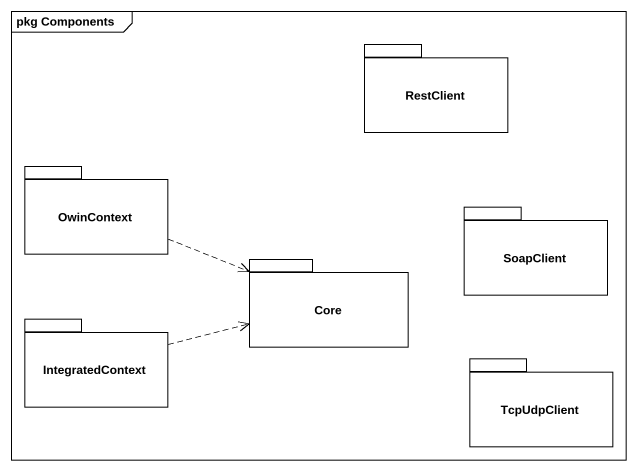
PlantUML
@startuml
mainframe pkg Components
package RestClient {
}
package OwinContext {
}
package SoapClient {
}
package Core {
}
package IntegratedContext {
}
package TcpUdpClient {
}
OwinContext .right.> Core
IntegratedContext .right.> Core
@enduml
